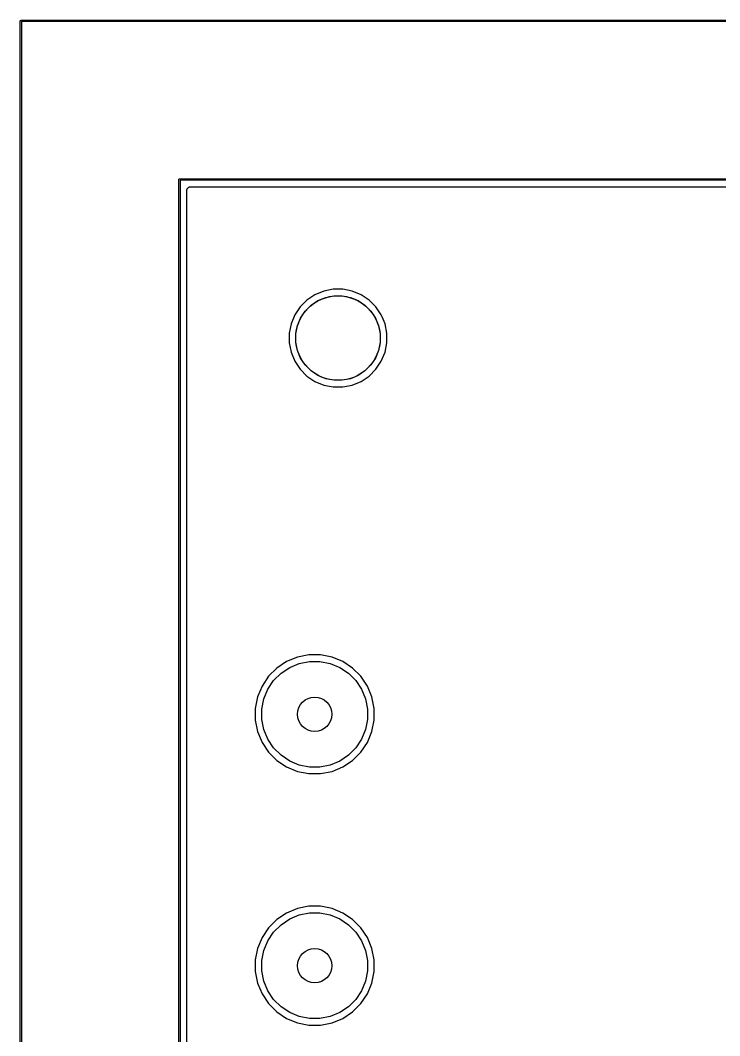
# Model space of a CAD drawing. Extents: x 44 to 126, y -146 to -44.
# Drawn here: x 43.97 to 70.45, y -82.4 to -43.97 of the extents above; entities that cross this region are included whole.
import ezdxf

# ---------------------------------------------------------------- set-up
doc = ezdxf.new("R2010")
doc.units = 0
doc.layers.add('BLACK', color=7, linetype='CONTINUOUS')

msp = doc.modelspace()

# ---------------------------------------------------------------- linework, layer by layer
at = {"layer": 'BLACK', "linetype": 'CONTINUOUS'}
for p, q in [((43.9749, -44), (43.9754, -43.9951)), ((43.975, -44.0012), (43.9749, -44)), ((43.975, -145.999), (43.975, -44.0012)), ((43.9754, -43.9951), (43.9768, -43.9904)), ((43.9768, -43.9904), (43.9791, -43.986)), ((43.9791, -43.986), (43.9822, -43.9822)), ((43.9822, -43.9822), (43.986, -43.9791)), ((43.986, -43.9791), (43.9904, -43.9768)), ((43.9904, -43.9768), (43.9951, -43.9754)), ((43.9951, -43.9754), (43.9988, -43.975)), ((43.9988, -43.975), (44, -43.9749)), ((43.9988, -43.975), (43.9988, -43.975)), ((44, -43.9749), (44.0012, -43.975)), ((44.0012, -43.975), (125.999, -43.975)), ((44.025, -44.025), (44.025, -145.975)), ((125.975, -44.025), (44.025, -44.025)), ((49.9749, -50), (49.9754, -49.9951)), ((49.975, -50.0012), (49.9749, -50)), ((49.975, -139.999), (49.975, -50.0012)), ((49.9754, -49.9951), (49.9768, -49.9904)), ((49.9768, -49.9904), (49.9791, -49.986)), ((49.9791, -49.986), (49.9822, -49.9822)), ((49.9822, -49.9822), (49.986, -49.9791)), ((49.986, -49.9791), (49.9904, -49.9768)), ((49.9904, -49.9768), (49.9951, -49.9754)), ((49.9951, -49.9754), (49.9988, -49.975)), ((49.9988, -49.975), (50, -49.9749)), ((49.9988, -49.975), (49.9988, -49.975)), ((50, -49.9749), (50.0012, -49.975)), ((50.0012, -49.975), (119.999, -49.975)), ((50.025, -50.025), (50.025, -139.975)), ((119.975, -50.025), (50.025, -50.025)), ((50.301, -50.3407), (50.3012, -50.3403)), ((50.3012, -50.3403), (50.3103, -50.3294)), ((50.3103, -50.3294), (50.3193, -50.3186)), ((50.3193, -50.3186), (50.3197, -50.3182)), ((50.3197, -50.3182), (50.32, -50.3178)), ((50.32, -50.3178), (50.3311, -50.309)), ((50.3311, -50.309), (50.342, -50.3001)), ((50.342, -50.3001), (50.3425, -50.2998)), ((50.3425, -50.2998), (50.3429, -50.2995)), ((50.3429, -50.2995), (50.3554, -50.2929)), ((50.3554, -50.2929), (50.3678, -50.2863)), ((50.3678, -50.2863), (50.3683, -50.2862)), ((50.3683, -50.2862), (50.3688, -50.2859)), ((50.3688, -50.2859), (50.3824, -50.2819)), ((50.3824, -50.2819), (50.3959, -50.2779)), ((50.3959, -50.2779), (50.3964, -50.2778)), ((50.3964, -50.2778), (50.3969, -50.2777)), ((50.3969, -50.2777), (50.4109, -50.2764)), ((50.4109, -50.2764), (50.425, -50.275)), ((50.425, -50.275), (119.575, -50.275)), ((50.275, -50.4229), (50.2766, -50.4089)), ((50.275, -50.4239), (50.275, -50.4229)), ((50.275, -50.424), (50.275, -50.4239)), ((50.275, -50.425), (50.275, -50.424)), ((50.275, -50.424), (50.275, -50.424)), ((50.275, -109.672), (50.275, -50.425)), ((50.2766, -50.4089), (50.2781, -50.3948)), ((50.2781, -50.3948), (50.2782, -50.3943)), ((50.2782, -50.3943), (50.2783, -50.3938)), ((50.2783, -50.3938), (50.2826, -50.3803)), ((50.2826, -50.3803), (50.2867, -50.3669)), ((50.2867, -50.3669), (50.287, -50.3664)), ((50.287, -50.3664), (50.2871, -50.3659)), ((50.2871, -50.3659), (50.2939, -50.3536)), ((50.2939, -50.3536), (50.3006, -50.3411)), ((50.3006, -50.3411), (50.301, -50.3407)), ((55.8178, -54.15), (55.4604, -54.2211)), ((56.1822, -54.15), (55.8178, -54.15)), ((56.5396, -54.2211), (56.1822, -54.15)), ((54.8207, -54.563), (54.563, -54.8207)), ((55.1237, -54.3606), (54.8207, -54.563)), ((55.4604, -54.2211), (55.1237, -54.3606)), ((55.2421, -54.5821), (55.5333, -54.4615)), ((55.5333, -54.4615), (55.8424, -54.4)), ((55.8424, -54.4), (56.1576, -54.4)), ((56.1576, -54.4), (56.4667, -54.4615)), ((56.4667, -54.4615), (56.7579, -54.5821)), ((56.8763, -54.3606), (56.5396, -54.2211)), ((57.1793, -54.563), (56.8763, -54.3606)), ((57.437, -54.8207), (57.1793, -54.563)), ((54.563, -54.8207), (54.3606, -55.1237)), ((54.7572, -54.9801), (54.9801, -54.7572)), ((54.9801, -54.7572), (55.2421, -54.5821)), ((56.7579, -54.5821), (57.0199, -54.7572)), ((57.0199, -54.7572), (57.2428, -54.9801)), ((57.6394, -55.1237), (57.437, -54.8207)), ((54.3606, -55.1237), (54.2211, -55.4604)), ((54.4615, -55.5333), (54.5821, -55.2421)), ((54.5821, -55.2421), (54.7572, -54.9801)), ((57.2428, -54.9801), (57.4179, -55.2421)), ((57.4179, -55.2421), (57.5385, -55.5333)), ((57.6682, -55.193), (57.6394, -55.1237)), ((57.7789, -55.4604), (57.6682, -55.193)), ((54.2211, -55.4604), (54.15, -55.8178)), ((54.4, -55.8424), (54.4615, -55.5333)), ((57.5385, -55.5333), (57.6, -55.8424)), ((57.85, -55.8178), (57.7789, -55.4604)), ((54.15, -55.8178), (54.15, -56.1822)), ((54.4, -56.1576), (54.4, -55.8424)), ((57.6, -55.8424), (57.6, -56.1576)), ((57.85, -56.1822), (57.85, -55.8178)), ((54.15, -56.1822), (54.2211, -56.5396)), ((54.4615, -56.4667), (54.4, -56.1576)), ((54.5821, -56.7579), (54.4615, -56.4667)), ((57.5385, -56.4667), (57.4179, -56.7579)), ((57.6, -56.1576), (57.5385, -56.4667)), ((57.7789, -56.5396), (57.85, -56.1822)), ((54.2211, -56.5396), (54.3606, -56.8763)), ((54.7572, -57.0199), (54.5821, -56.7579)), ((57.4179, -56.7579), (57.2428, -57.0199)), ((57.6394, -56.8763), (57.7789, -56.5396)), ((54.3606, -56.8763), (54.563, -57.1793)), ((54.563, -57.1793), (54.8207, -57.437)), ((54.9801, -57.2428), (54.7572, -57.0199)), ((55.2421, -57.4179), (54.9801, -57.2428)), ((57.0199, -57.2428), (56.7579, -57.4179)), ((57.2428, -57.0199), (57.0199, -57.2428)), ((57.1793, -57.437), (57.437, -57.1793)), ((57.437, -57.1793), (57.6394, -56.8763)), ((54.8207, -57.437), (55.1237, -57.6394)), ((55.1237, -57.6394), (55.4604, -57.7789)), ((55.5333, -57.5385), (55.2421, -57.4179)), ((55.8424, -57.6), (55.5333, -57.5385)), ((56.1576, -57.6), (55.8424, -57.6)), ((56.4667, -57.5385), (56.1576, -57.6)), ((56.7579, -57.4179), (56.4667, -57.5385)), ((56.5396, -57.7789), (56.8763, -57.6394)), ((56.8763, -57.6394), (57.1793, -57.437)), ((55.4604, -57.7789), (55.8178, -57.85)), ((55.8178, -57.85), (56.1822, -57.85)), ((56.1822, -57.85), (56.5396, -57.7789)), ((54.8964, -67.986), (54.4617, -68.0725)), ((55.3396, -67.986), (54.8964, -67.986)), ((55.7743, -68.0725), (55.3396, -67.986)), ((54.0522, -68.2421), (53.6837, -68.4883)), ((54.4617, -68.0725), (54.0522, -68.2421)), ((54.1706, -68.4636), (54.5346, -68.3129)), ((54.5346, -68.3129), (54.921, -68.236)), ((54.921, -68.236), (55.315, -68.236)), ((55.315, -68.236), (55.7014, -68.3129)), ((55.7014, -68.3129), (56.0654, -68.4636)), ((56.1838, -68.2421), (55.7743, -68.0725)), ((56.5523, -68.4883), (56.1838, -68.2421)), ((53.6837, -68.4883), (53.3703, -68.8017)), ((53.5645, -68.9611), (53.8431, -68.6825)), ((53.8431, -68.6825), (54.1706, -68.4636)), ((56.0654, -68.4636), (56.3929, -68.6825)), ((56.3929, -68.6825), (56.6715, -68.9611)), ((56.8657, -68.8017), (56.5523, -68.4883)), ((53.1241, -69.1702), (52.9545, -69.5797)), ((53.3703, -68.8017), (53.1241, -69.1702)), ((53.3456, -69.2886), (53.5645, -68.9611)), ((56.6715, -68.9611), (56.8904, -69.2886)), ((57.1119, -69.1702), (56.8657, -68.8017)), ((57.2815, -69.5797), (57.1119, -69.1702)), ((53.1949, -69.6526), (53.3456, -69.2886)), ((56.8904, -69.2886), (57.0411, -69.6526)), ((52.9545, -69.5797), (52.868, -70.0144)), ((53.118, -70.039), (53.1949, -69.6526)), ((57.0411, -69.6526), (57.118, -70.039)), ((57.368, -70.0144), (57.2815, -69.5797)), ((52.868, -70.0144), (52.868, -70.4576)), ((53.118, -70.433), (53.118, -70.039)), ((57.118, -70.039), (57.118, -70.433)), ((57.368, -70.4576), (57.368, -70.0144)), ((52.868, -70.4576), (52.9545, -70.8923)), ((53.1949, -70.8194), (53.118, -70.433)), ((57.118, -70.433), (57.0411, -70.8194)), ((57.2815, -70.8923), (57.368, -70.4576)), ((52.9545, -70.8923), (53.1241, -71.3018)), ((53.3456, -71.1834), (53.1949, -70.8194)), ((57.0411, -70.8194), (56.8904, -71.1834)), ((57.1119, -71.3018), (57.2815, -70.8923)), ((53.1241, -71.3018), (53.3703, -71.6703)), ((53.5645, -71.5109), (53.3456, -71.1834)), ((56.8904, -71.1834), (56.6715, -71.5109)), ((56.8657, -71.6703), (57.1119, -71.3018)), ((53.3703, -71.6703), (53.6837, -71.9837)), ((53.8431, -71.7895), (53.5645, -71.5109)), ((54.1706, -72.0084), (53.8431, -71.7895)), ((56.3929, -71.7895), (56.0654, -72.0084)), ((56.6715, -71.5109), (56.3929, -71.7895)), ((56.5523, -71.9837), (56.8657, -71.6703)), ((53.6837, -71.9837), (54.0522, -72.2299)), ((54.0522, -72.2299), (54.4617, -72.3995)), ((54.5346, -72.1591), (54.1706, -72.0084)), ((54.921, -72.236), (54.5346, -72.1591)), ((55.315, -72.236), (54.921, -72.236)), ((55.7014, -72.1591), (55.315, -72.236)), ((56.0654, -72.0084), (55.7014, -72.1591)), ((55.7743, -72.3995), (56.1838, -72.2299)), ((56.1838, -72.2299), (56.5523, -71.9837)), ((54.4617, -72.3995), (54.8964, -72.486)), ((54.8964, -72.486), (55.3396, -72.486)), ((55.3396, -72.486), (55.7743, -72.3995)), ((54.4617, -77.5925), (54.0522, -77.7621)), ((54.8964, -77.506), (54.4617, -77.5925)), ((55.3396, -77.506), (54.8964, -77.506)), ((55.7743, -77.5925), (55.3396, -77.506)), ((56.1838, -77.7621), (55.7743, -77.5925)), ((53.6837, -78.0083), (53.3703, -78.3217)), ((54.0522, -77.7621), (53.6837, -78.0083)), ((53.8431, -78.2025), (54.1706, -77.9836)), ((54.1706, -77.9836), (54.5346, -77.8329)), ((54.5346, -77.8329), (54.921, -77.756)), ((54.921, -77.756), (55.315, -77.756)), ((55.315, -77.756), (55.7014, -77.8329)), ((55.7014, -77.8329), (56.0654, -77.9836)), ((56.0654, -77.9836), (56.3929, -78.2025)), ((56.5523, -78.0083), (56.1838, -77.7621)), ((56.8657, -78.3217), (56.5523, -78.0083)), ((53.3703, -78.3217), (53.1241, -78.6902)), ((53.5645, -78.4811), (53.8431, -78.2025)), ((56.3929, -78.2025), (56.6715, -78.4811)), ((57.1119, -78.6902), (56.8657, -78.3217)), ((53.1241, -78.6902), (52.9545, -79.0997)), ((53.3456, -78.8086), (53.5645, -78.4811)), ((56.6715, -78.4811), (56.8904, -78.8086)), ((57.2815, -79.0997), (57.1119, -78.6902)), ((52.9545, -79.0997), (52.868, -79.5344)), ((53.1949, -79.1726), (53.3456, -78.8086)), ((56.8904, -78.8086), (57.0411, -79.1726)), ((57.368, -79.5344), (57.2815, -79.0997)), ((52.868, -79.5344), (52.868, -79.9776)), ((53.118, -79.559), (53.1949, -79.1726)), ((57.0411, -79.1726), (57.118, -79.559)), ((57.368, -79.9776), (57.368, -79.5344)), ((53.118, -79.953), (53.118, -79.559)), ((57.118, -79.559), (57.118, -79.953)), ((52.868, -79.9776), (52.9545, -80.4123)), ((53.1949, -80.3394), (53.118, -79.953)), ((57.118, -79.953), (57.0411, -80.3394)), ((57.2815, -80.4123), (57.368, -79.9776)), ((52.9545, -80.4123), (53.1241, -80.8218)), ((53.3456, -80.7034), (53.1949, -80.3394)), ((57.0411, -80.3394), (56.8904, -80.7034)), ((57.1119, -80.8218), (57.2815, -80.4123)), ((53.1241, -80.8218), (53.3703, -81.1903)), ((53.5645, -81.0309), (53.3456, -80.7034)), ((53.8431, -81.3095), (53.5645, -81.0309)), ((56.6715, -81.0309), (56.3929, -81.3095)), ((56.8904, -80.7034), (56.6715, -81.0309)), ((56.8657, -81.1903), (57.1119, -80.8218)), ((53.3703, -81.1903), (53.6837, -81.5037)), ((54.1706, -81.5284), (53.8431, -81.3095)), ((56.3929, -81.3095), (56.0654, -81.5284)), ((56.5523, -81.5037), (56.8657, -81.1903)), ((53.6837, -81.5037), (54.0522, -81.7499)), ((54.0522, -81.7499), (54.4617, -81.9195)), ((54.5346, -81.6791), (54.1706, -81.5284)), ((54.921, -81.756), (54.5346, -81.6791)), ((55.315, -81.756), (54.921, -81.756)), ((55.7014, -81.6791), (55.315, -81.756)), ((56.0654, -81.5284), (55.7014, -81.6791)), ((55.7743, -81.9195), (56.1838, -81.7499)), ((56.1838, -81.7499), (56.5523, -81.5037)), ((54.4617, -81.9195), (54.8964, -82.006)), ((54.8964, -82.006), (55.3396, -82.006)), ((55.3396, -82.006), (55.7743, -81.9195))]:
    msp.add_line(p, q, dxfattribs=at)
at = {"layer": 'BLACK'}
for centre, radius in [((56, -56), 1.6), ((56, -56), 1.6), ((55.118, -70.236), 0.65), ((55.118, -70.236), 0.65), ((55.118, -79.756), 0.65), ((55.118, -79.756), 0.65)]:
    msp.add_circle(centre, radius, dxfattribs=at)

doc.saveas('drawing.dxf')
